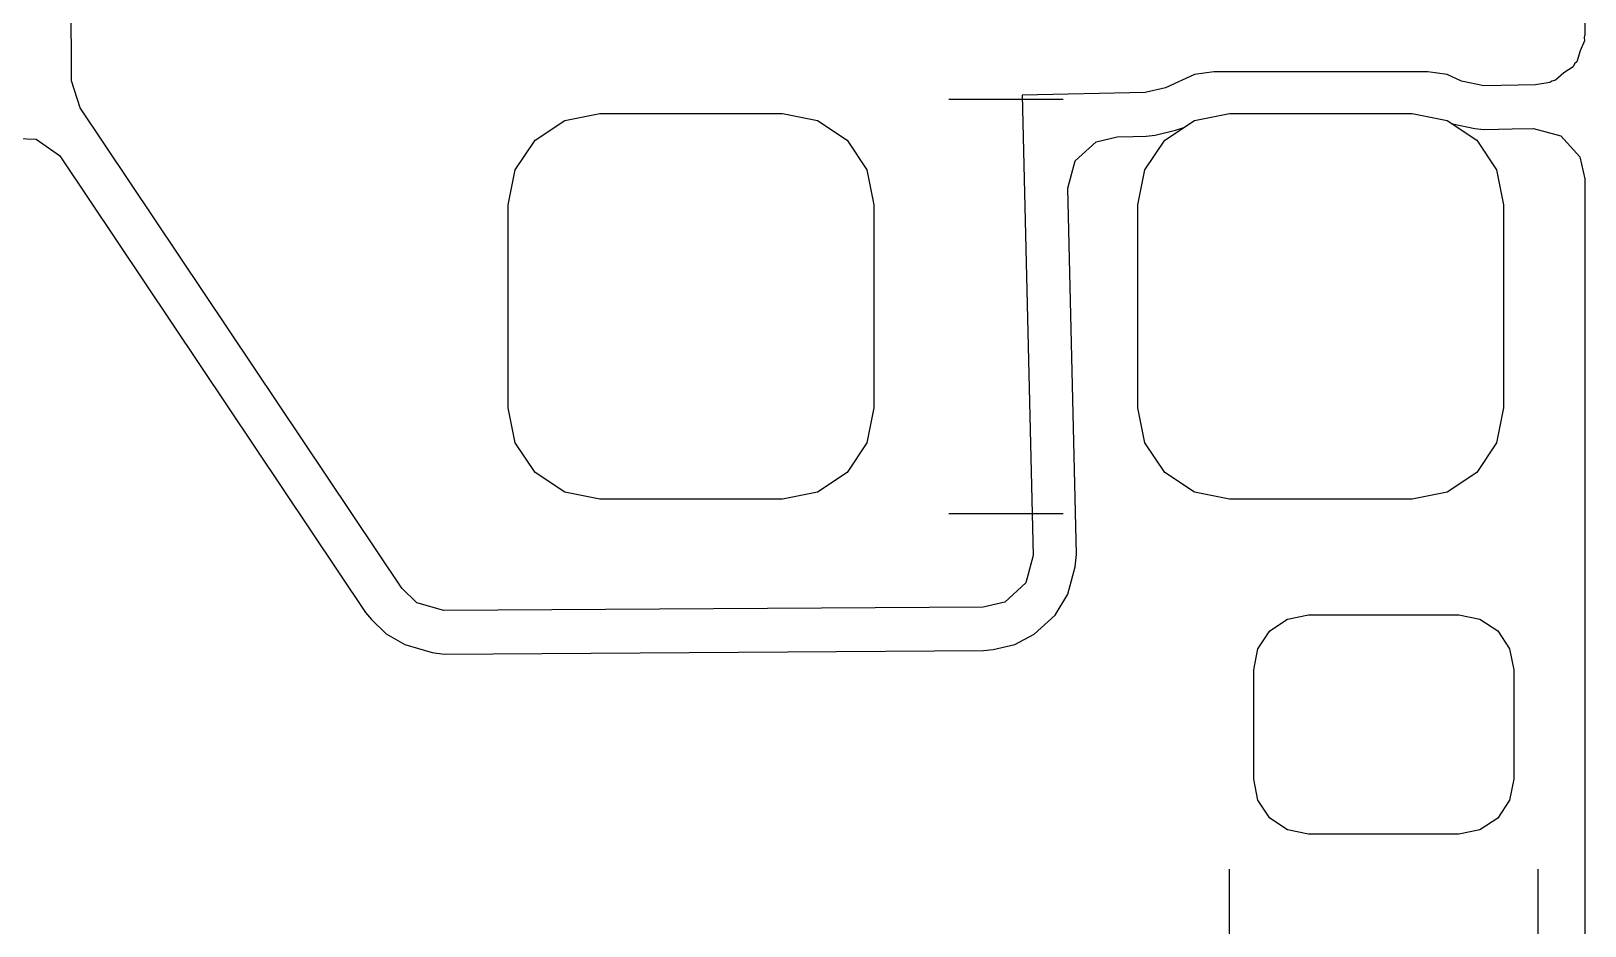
# Model space of a CAD drawing. Extents: x -28 to 34.6, y -6.7 to 48.3.
# Drawn here: x -3.925 to -0.101, y 1.515 to 3.719 of the extents above; entities that cross this region are included whole.
import ezdxf

# ---------------------------------------------------------------- set-up
doc = ezdxf.new("R2010")
doc.units = 0
doc.layers.add('BLACK', color=7, linetype='CONTINUOUS')

msp = doc.modelspace()

# ---------------------------------------------------------------- linework, layer by layer
at = {"layer": 'BLACK', "linetype": 'CONTINUOUS'}
for p, q in [((-3.825768, 3.598918), (-3.83562, 7.313296)), ((-0.1005, 4.516481), (-0.1005, 3.710751)), ((-0.1005, 3.710751), (-0.102699, 3.703263)), ((-0.101434, 3.695562), (-0.112404, 3.670212)), ((-0.102699, 3.703263), (-0.101434, 3.695562)), ((-0.126082, 3.638603), (-0.129182, 3.631438)), ((-0.120185, 3.643712), (-0.126082, 3.638603)), ((-0.112404, 3.670212), (-0.120185, 3.643712)), ((-3.825747, 3.597009), (-3.825768, 3.598918)), ((-3.804817, 3.530348), (-3.825747, 3.597009)), ((-1.061632, 3.612331), (-1.132784, 3.579154)), ((-1.013997, 3.618602), (-1.061632, 3.612331)), ((-0.487348, 3.618602), (-1.013997, 3.618602)), ((-0.487341, 3.618602), (-0.487348, 3.618602)), ((-0.487335, 3.618602), (-0.487341, 3.618602)), ((-0.487332, 3.618601), (-0.487335, 3.618602)), ((-0.439704, 3.612331), (-0.487332, 3.618601)), ((-0.439702, 3.61233), (-0.439704, 3.612331)), ((-0.404298, 3.595821), (-0.439702, 3.61233)), ((-0.349414, 3.584228), (-0.404298, 3.595821)), ((-0.182181, 3.595862), (-0.187193, 3.592496)), ((-0.172989, 3.597957), (-0.182181, 3.595862)), ((-0.152121, 3.61604), (-0.172989, 3.597957)), ((-0.129182, 3.631438), (-0.152121, 3.61604)), ((-1.485668, 3.561503), (-1.485669, 3.561502)), ((-1.485669, 3.561502), (-1.458671, 2.427622)), ((-1.182706, 3.567563), (-1.485668, 3.561503)), ((-1.132784, 3.579154), (-1.182706, 3.567563)), ((-0.22202, 3.586776), (-0.349414, 3.584228)), ((-0.187193, 3.592496), (-0.22202, 3.586776)), ((-3.012791, 2.346969), (-3.804817, 3.530348)), ((-1.666248, 3.551502), (-1.385088, 3.551502)), ((-2.684767, 3.450601), (-2.611772, 3.499375)), ((-2.684767, 3.450601), (-2.611772, 3.499375)), ((-2.611772, 3.499375), (-2.525668, 3.516502)), ((-2.611772, 3.499375), (-2.525668, 3.516502)), ((-2.525668, 3.516502), (-2.075668, 3.516502)), ((-2.525668, 3.516502), (-2.075668, 3.516502)), ((-2.075668, 3.516502), (-1.989564, 3.499375)), ((-2.075668, 3.516502), (-1.989564, 3.499375)), ((-1.989564, 3.499375), (-1.916569, 3.450601)), ((-1.989564, 3.499375), (-1.916569, 3.450601)), ((-1.134767, 3.450601), (-1.061772, 3.499375)), ((-1.134767, 3.450601), (-1.061772, 3.499375)), ((-1.108562, 3.474829), (-1.087772, 3.482003)), ((-1.087772, 3.482003), (-1.061772, 3.499375)), ((-1.061772, 3.499375), (-0.975668, 3.516502)), ((-1.061772, 3.499375), (-0.975668, 3.516502)), ((-1.061772, 3.499375), (-0.975668, 3.516502)), ((-0.975668, 3.516502), (-0.525668, 3.516502)), ((-0.975668, 3.516502), (-0.525668, 3.516502)), ((-0.975668, 3.516502), (-0.525668, 3.516502)), ((-0.525668, 3.516502), (-0.439564, 3.499375)), ((-0.525668, 3.516502), (-0.439564, 3.499375)), ((-0.525668, 3.516502), (-0.439564, 3.499375)), ((-0.439564, 3.499375), (-0.427726, 3.491466)), ((-0.439564, 3.499375), (-0.366569, 3.450601)), ((-0.439564, 3.499375), (-0.366569, 3.450601)), ((-0.427726, 3.491466), (-0.426432, 3.491033)), ((-0.426432, 3.491033), (-0.371548, 3.47944)), ((-3.982222, 3.455722), (-3.912418, 3.45274)), ((-3.912418, 3.45274), (-3.855305, 3.412491)), ((-2.733541, 3.377606), (-2.684767, 3.450601)), ((-2.733541, 3.377606), (-2.684767, 3.450601)), ((-1.916569, 3.450601), (-1.867795, 3.377606)), ((-1.916569, 3.450601), (-1.867795, 3.377606)), ((-1.354995, 3.399625), (-1.303295, 3.446624)), ((-1.303295, 3.446624), (-1.251592, 3.459063)), ((-1.251592, 3.459063), (-1.212753, 3.459841)), ((-1.212753, 3.459841), (-1.180564, 3.460484)), ((-1.183541, 3.377606), (-1.134767, 3.450601)), ((-1.183541, 3.377606), (-1.134767, 3.450601)), ((-1.180564, 3.460484), (-1.180557, 3.460485)), ((-1.180557, 3.460485), (-1.180555, 3.460485)), ((-1.180555, 3.460485), (-1.158492, 3.463237)), ((-1.158492, 3.463237), (-1.158492, 3.463238)), ((-1.158492, 3.463238), (-1.158484, 3.463238)), ((-1.158484, 3.463238), (-1.108562, 3.474829)), ((-0.371548, 3.47944), (-0.371543, 3.47944)), ((-0.371543, 3.47944), (-0.37154, 3.479439)), ((-0.37154, 3.479439), (-0.356518, 3.478022)), ((-0.366569, 3.450601), (-0.317795, 3.377606)), ((-0.366569, 3.450601), (-0.317795, 3.377606)), ((-0.356518, 3.478022), (-0.347272, 3.477149)), ((-0.347272, 3.477149), (-0.34727, 3.47715)), ((-0.34727, 3.47715), (-0.347269, 3.477149)), ((-0.347269, 3.477149), (-0.27962, 3.478503)), ((-0.27962, 3.478503), (-0.22698, 3.479555)), ((-0.22698, 3.479555), (-0.15956, 3.461215)), ((-0.15956, 3.461215), (-0.112758, 3.409337)), ((-3.855305, 3.412491), (-3.84935, 3.404332)), ((-3.84935, 3.404332), (-3.101802, 2.287407)), ((-0.112758, 3.409337), (-0.1005, 3.35558)), ((-2.750668, 3.291502), (-2.733541, 3.377606)), ((-2.750668, 3.291502), (-2.733541, 3.377606)), ((-1.867795, 3.377606), (-1.850668, 3.291502)), ((-1.867795, 3.377606), (-1.850668, 3.291502)), ((-1.373078, 3.33214), (-1.354995, 3.399625)), ((-1.200668, 3.291502), (-1.183541, 3.377606)), ((-1.200668, 3.291502), (-1.183541, 3.377606)), ((-0.317795, 3.377606), (-0.300668, 3.291502)), ((-0.317795, 3.377606), (-0.300668, 3.291502)), ((-1.351601, 2.430171), (-1.373078, 3.33214)), ((-0.1005, 3.35558), (-0.1005, 1.4364)), ((-2.750668, 2.791502), (-2.750668, 3.291502)), ((-2.750668, 2.791502), (-2.750668, 3.291502)), ((-1.850668, 3.291502), (-1.850668, 2.791502)), ((-1.850668, 3.291502), (-1.850668, 2.791502)), ((-1.200668, 2.791502), (-1.200668, 3.291502)), ((-1.200668, 2.791502), (-1.200668, 3.291502)), ((-0.300668, 3.291502), (-0.300668, 2.791502)), ((-0.300668, 3.291502), (-0.300668, 2.791502)), ((-2.733541, 2.705398), (-2.750668, 2.791502)), ((-2.733541, 2.705398), (-2.750668, 2.791502)), ((-1.850668, 2.791502), (-1.867795, 2.705398)), ((-1.850668, 2.791502), (-1.867795, 2.705398)), ((-1.183541, 2.705398), (-1.200668, 2.791502)), ((-1.183541, 2.705398), (-1.200668, 2.791502)), ((-0.300668, 2.791502), (-0.317795, 2.705398)), ((-0.300668, 2.791502), (-0.317795, 2.705398)), ((-2.684767, 2.632403), (-2.733541, 2.705398)), ((-2.684767, 2.632403), (-2.733541, 2.705398)), ((-1.867795, 2.705398), (-1.916569, 2.632403)), ((-1.867795, 2.705398), (-1.916569, 2.632403)), ((-1.134767, 2.632403), (-1.183541, 2.705398)), ((-1.134767, 2.632403), (-1.183541, 2.705398)), ((-0.317795, 2.705398), (-0.366569, 2.632403)), ((-0.317795, 2.705398), (-0.366569, 2.632403)), ((-2.611772, 2.583629), (-2.684767, 2.632403)), ((-2.611772, 2.583629), (-2.684767, 2.632403)), ((-1.916569, 2.632403), (-1.989564, 2.583629)), ((-1.916569, 2.632403), (-1.989564, 2.583629)), ((-1.061772, 2.583629), (-1.134767, 2.632403)), ((-1.061772, 2.583629), (-1.134767, 2.632403)), ((-0.366569, 2.632403), (-0.439564, 2.583629)), ((-0.366569, 2.632403), (-0.439564, 2.583629)), ((-2.525668, 2.566502), (-2.611772, 2.583629)), ((-2.525668, 2.566502), (-2.611772, 2.583629)), ((-2.075668, 2.566502), (-2.525668, 2.566502)), ((-2.075668, 2.566502), (-2.525668, 2.566502)), ((-1.989564, 2.583629), (-2.075668, 2.566502)), ((-1.989564, 2.583629), (-2.075668, 2.566502)), ((-0.975668, 2.566502), (-1.061772, 2.583629)), ((-0.975668, 2.566502), (-1.061772, 2.583629)), ((-0.525668, 2.566502), (-0.975668, 2.566502)), ((-0.525668, 2.566502), (-0.975668, 2.566502)), ((-0.439564, 2.583629), (-0.525668, 2.566502)), ((-0.439564, 2.583629), (-0.525668, 2.566502)), ((-1.666248, 2.531502), (-1.385088, 2.531502)), ((-1.458671, 2.427622), (-1.476754, 2.360133)), ((-1.35522, 2.399903), (-1.351601, 2.430171)), ((-1.373303, 2.332414), (-1.35522, 2.399903)), ((-2.976094, 2.311185), (-3.012791, 2.346969)), ((-1.476754, 2.360133), (-1.528454, 2.313134)), ((-2.908926, 2.291942), (-2.976094, 2.311185)), ((-1.58182, 2.300673), (-2.908926, 2.291942)), ((-1.528454, 2.313134), (-1.58182, 2.300673)), ((-1.404712, 2.280885), (-1.373303, 2.332414)), ((-3.101802, 2.287407), (-3.101799, 2.287402)), ((-3.101799, 2.287402), (-3.087565, 2.270293)), ((-3.087565, 2.270293), (-3.087563, 2.270291)), ((-3.087563, 2.270291), (-3.087562, 2.27029)), ((-3.087562, 2.27029), (-3.050865, 2.234506)), ((-1.456412, 2.233886), (-1.404712, 2.280885)), ((-0.876126, 2.241961), (-0.832329, 2.271226)), ((-0.876126, 2.241961), (-0.832329, 2.271226)), ((-0.832329, 2.271226), (-0.780667, 2.281502)), ((-0.832329, 2.271226), (-0.780667, 2.281502)), ((-0.780667, 2.281502), (-0.410667, 2.281502)), ((-0.780667, 2.281502), (-0.410667, 2.281502)), ((-0.410667, 2.281502), (-0.359005, 2.271226)), ((-0.410667, 2.281502), (-0.359005, 2.271226)), ((-0.359005, 2.271226), (-0.315208, 2.241961)), ((-0.359005, 2.271226), (-0.315208, 2.241961)), ((-3.050865, 2.234506), (-3.005591, 2.208227)), ((-1.504101, 2.208839), (-1.456412, 2.233886)), ((-0.905391, 2.198164), (-0.876126, 2.241961)), ((-0.905391, 2.198164), (-0.876126, 2.241961)), ((-0.315208, 2.241961), (-0.285943, 2.198164)), ((-0.315208, 2.241961), (-0.285943, 2.198164)), ((-3.005591, 2.208227), (-2.938423, 2.188984)), ((-2.938423, 2.188984), (-2.908221, 2.184844)), ((-2.908221, 2.184844), (-1.581115, 2.193575)), ((-1.581115, 2.193575), (-1.557467, 2.196378)), ((-1.557467, 2.196378), (-1.504101, 2.208839)), ((-0.915667, 2.146502), (-0.905391, 2.198164)), ((-0.915667, 2.146502), (-0.905391, 2.198164)), ((-0.285943, 2.198164), (-0.275667, 2.146502)), ((-0.285943, 2.198164), (-0.275667, 2.146502)), ((-0.915667, 1.876502), (-0.915667, 2.146502)), ((-0.915667, 1.876502), (-0.915667, 2.146502)), ((-0.275667, 2.146502), (-0.275667, 1.876502)), ((-0.275667, 2.146502), (-0.275667, 1.876502)), ((-0.905391, 1.82484), (-0.915667, 1.876502)), ((-0.905391, 1.82484), (-0.915667, 1.876502)), ((-0.275667, 1.876502), (-0.285943, 1.82484)), ((-0.275667, 1.876502), (-0.285943, 1.82484)), ((-0.876126, 1.781043), (-0.905391, 1.82484)), ((-0.876126, 1.781043), (-0.905391, 1.82484)), ((-0.285943, 1.82484), (-0.315208, 1.781043)), ((-0.285943, 1.82484), (-0.315208, 1.781043)), ((-0.832329, 1.751778), (-0.876126, 1.781043)), ((-0.832329, 1.751778), (-0.876126, 1.781043)), ((-0.315208, 1.781043), (-0.359005, 1.751778)), ((-0.315208, 1.781043), (-0.359005, 1.751778)), ((-0.780667, 1.741502), (-0.832329, 1.751778)), ((-0.780667, 1.741502), (-0.832329, 1.751778)), ((-0.410667, 1.741502), (-0.780667, 1.741502)), ((-0.410667, 1.741502), (-0.780667, 1.741502)), ((-0.359005, 1.751778), (-0.410667, 1.741502)), ((-0.359005, 1.751778), (-0.410667, 1.741502)), ((-0.975668, 1.347861), (-0.975668, 1.655143)), ((-0.215668, 1.347861), (-0.215668, 1.655143))]:
    msp.add_line(p, q, dxfattribs=at)

doc.saveas('drawing.dxf')
